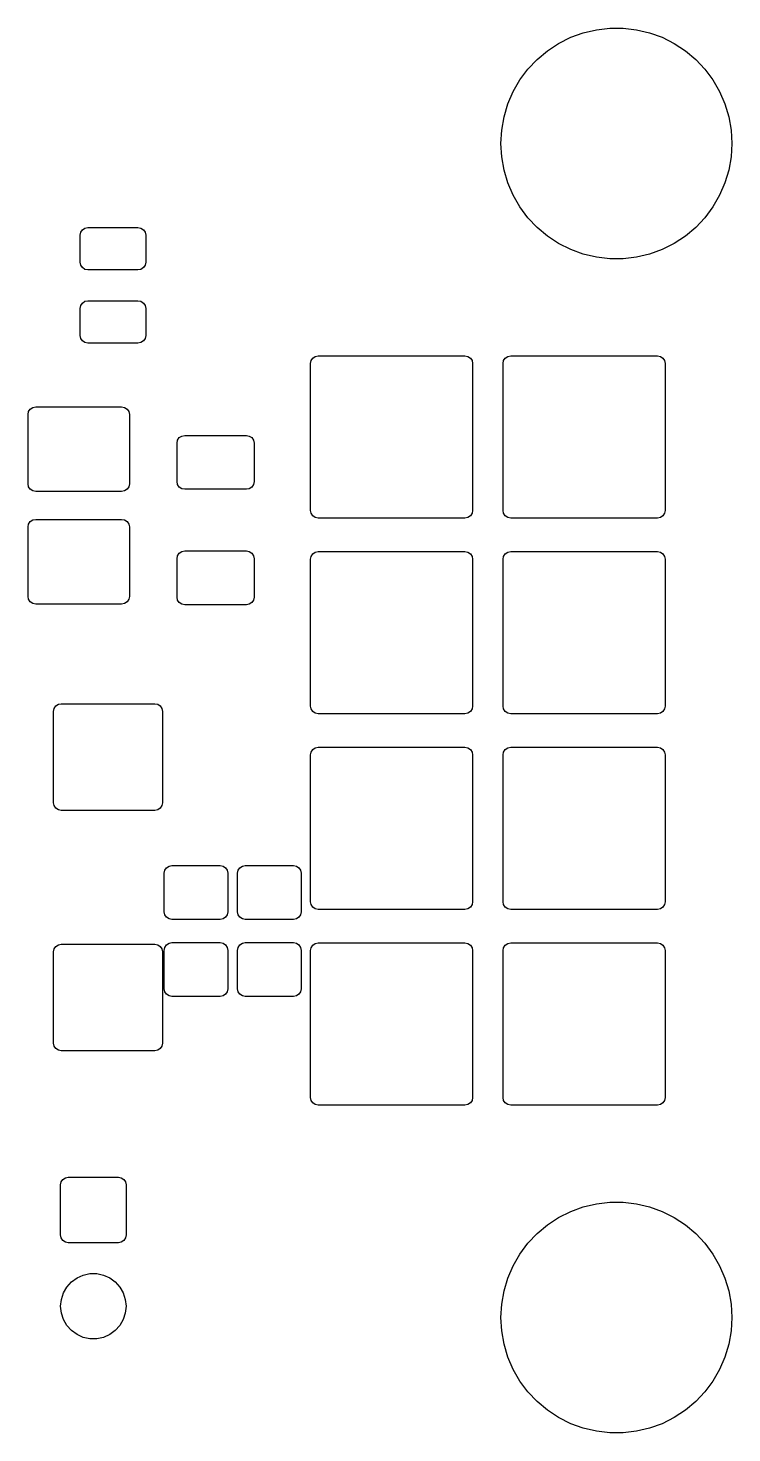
# Model space of a CAD drawing. Extents: x 4.67 to 6.12, y -4.12 to -2.68.
# Drawn here: x 5.398 to 6.118, y -4.118 to -2.682 of the extents above; entities that cross this region are included whole.
import ezdxf

# ---------------------------------------------------------------- set-up
doc = ezdxf.new("R2010")
doc.units = 0
doc.header["$MEASUREMENT"] = 0
doc.layers.add('BLACK', color=7, linetype='CONTINUOUS')

msp = doc.modelspace()

# ---------------------------------------------------------------- linework, layer by layer
at = {"layer": 'BLACK', "linetype": 'CONTINUOUS'}
for p, q in [((5.9661, -2.6869), (5.9795, -2.6837)), ((5.9795, -2.6837), (5.9931, -2.6821)), ((5.9931, -2.6821), (6.0069, -2.6821)), ((6.0069, -2.6821), (6.0205, -2.6837)), ((6.0205, -2.6837), (6.0339, -2.6869)), ((5.9295, -2.7053), (5.9409, -2.6977)), ((5.9409, -2.6977), (5.9532, -2.6915)), ((5.9532, -2.6915), (5.9661, -2.6869)), ((6.0339, -2.6869), (6.0468, -2.6915)), ((6.0468, -2.6915), (6.0591, -2.6977)), ((6.0591, -2.6977), (6.0705, -2.7053)), ((5.9189, -2.7141), (5.9295, -2.7053)), ((6.0705, -2.7053), (6.0811, -2.7141)), ((5.9013, -2.7351), (5.9095, -2.7241)), ((5.9095, -2.7241), (5.9189, -2.7141)), ((6.0811, -2.7141), (6.0905, -2.7241)), ((6.0905, -2.7241), (6.0987, -2.7351)), ((5.8945, -2.747), (5.9013, -2.7351)), ((6.0987, -2.7351), (6.1055, -2.747)), ((5.889, -2.7596), (5.8945, -2.747)), ((6.1055, -2.747), (6.111, -2.7596)), ((5.8851, -2.7728), (5.889, -2.7596)), ((6.111, -2.7596), (6.1149, -2.7728)), ((5.8827, -2.7863), (5.8851, -2.7728)), ((6.1149, -2.7728), (6.1173, -2.7863)), ((5.8819, -2.8), (5.8827, -2.7863)), ((6.1173, -2.7863), (6.1181, -2.8)), ((5.8827, -2.8137), (5.8819, -2.8)), ((5.8851, -2.8272), (5.8827, -2.8137)), ((6.1173, -2.8137), (6.1149, -2.8272)), ((6.1181, -2.8), (6.1173, -2.8137)), ((5.889, -2.8404), (5.8851, -2.8272)), ((6.1149, -2.8272), (6.111, -2.8404)), ((5.8945, -2.853), (5.889, -2.8404)), ((6.111, -2.8404), (6.1055, -2.853)), ((5.9013, -2.8649), (5.8945, -2.853)), ((6.1055, -2.853), (6.0987, -2.8649)), ((5.9095, -2.8759), (5.9013, -2.8649)), ((6.0987, -2.8649), (6.0905, -2.8759)), ((5.4564, -2.8865), (5.4594, -2.8859)), ((5.4594, -2.8859), (5.5106, -2.8859)), ((5.5106, -2.8859), (5.5136, -2.8865)), ((5.9189, -2.8859), (5.9095, -2.8759)), ((5.9295, -2.8947), (5.9189, -2.8859)), ((6.0811, -2.8859), (6.0705, -2.8947)), ((6.0905, -2.8759), (6.0811, -2.8859)), ((5.4515, -2.8938), (5.4521, -2.8908)), ((5.4515, -2.9214), (5.4515, -2.8938)), ((5.4521, -2.8908), (5.4538, -2.8883)), ((5.4538, -2.8883), (5.4564, -2.8865)), ((5.5136, -2.8865), (5.5162, -2.8883)), ((5.5162, -2.8883), (5.5179, -2.8908)), ((5.5179, -2.8908), (5.5185, -2.8938)), ((5.5185, -2.8938), (5.5185, -2.9214)), ((5.9409, -2.9023), (5.9295, -2.8947)), ((6.0705, -2.8947), (6.0591, -2.9023)), ((5.9532, -2.9085), (5.9409, -2.9023)), ((5.9661, -2.9131), (5.9532, -2.9085)), ((5.9795, -2.9163), (5.9661, -2.9131)), ((6.0339, -2.9131), (6.0205, -2.9163)), ((6.0468, -2.9085), (6.0339, -2.9131)), ((6.0591, -2.9023), (6.0468, -2.9085)), ((5.4521, -2.9244), (5.4515, -2.9214)), ((5.4538, -2.9269), (5.4521, -2.9244)), ((5.4564, -2.9287), (5.4538, -2.9269)), ((5.4594, -2.9293), (5.4564, -2.9287)), ((5.5136, -2.9287), (5.5106, -2.9293)), ((5.5162, -2.9269), (5.5136, -2.9287)), ((5.5179, -2.9244), (5.5162, -2.9269)), ((5.5185, -2.9214), (5.5179, -2.9244)), ((5.9931, -2.9179), (5.9795, -2.9163)), ((6.0069, -2.9179), (5.9931, -2.9179)), ((6.0205, -2.9163), (6.0069, -2.9179)), ((5.5106, -2.9293), (5.4594, -2.9293)), ((5.4515, -2.9686), (5.4521, -2.9656)), ((5.4515, -2.9962), (5.4515, -2.9686)), ((5.4521, -2.9656), (5.4538, -2.9631)), ((5.4538, -2.9631), (5.4564, -2.9613)), ((5.4564, -2.9613), (5.4594, -2.9607)), ((5.4594, -2.9607), (5.5106, -2.9607)), ((5.5106, -2.9607), (5.5136, -2.9613)), ((5.5136, -2.9613), (5.5162, -2.9631)), ((5.5162, -2.9631), (5.5179, -2.9656)), ((5.5179, -2.9656), (5.5185, -2.9686)), ((5.5185, -2.9686), (5.5185, -2.9962)), ((5.4521, -2.9992), (5.4515, -2.9962)), ((5.4538, -3.0017), (5.4521, -2.9992)), ((5.5179, -2.9992), (5.5162, -3.0017)), ((5.5185, -2.9962), (5.5179, -2.9992)), ((5.4564, -3.0035), (5.4538, -3.0017)), ((5.4594, -3.0041), (5.4564, -3.0035)), ((5.5106, -3.0041), (5.4594, -3.0041)), ((5.5136, -3.0035), (5.5106, -3.0041)), ((5.5162, -3.0017), (5.5136, -3.0035)), ((5.6871, -3.025), (5.6877, -3.022)), ((5.6871, -3.175), (5.6871, -3.025)), ((5.6877, -3.022), (5.6894, -3.0194)), ((5.6894, -3.0194), (5.692, -3.0177)), ((5.692, -3.0177), (5.695, -3.0171)), ((5.695, -3.0171), (5.845, -3.0171)), ((5.845, -3.0171), (5.848, -3.0177)), ((5.848, -3.0177), (5.8506, -3.0194)), ((5.8506, -3.0194), (5.8523, -3.022)), ((5.8523, -3.022), (5.8529, -3.025)), ((5.8529, -3.025), (5.8529, -3.175)), ((5.884, -3.025), (5.8846, -3.022)), ((5.884, -3.175), (5.884, -3.025)), ((5.8846, -3.022), (5.8863, -3.0194)), ((5.8863, -3.0194), (5.8888, -3.0177)), ((5.8888, -3.0177), (5.8919, -3.0171)), ((5.8919, -3.0171), (6.0419, -3.0171)), ((6.0419, -3.0171), (6.0449, -3.0177)), ((6.0449, -3.0177), (6.0474, -3.0194)), ((6.0474, -3.0194), (6.0491, -3.022)), ((6.0491, -3.022), (6.0497, -3.025)), ((6.0497, -3.025), (6.0497, -3.175)), ((5.3988, -3.0741), (5.4005, -3.0715)), ((5.4005, -3.0715), (5.4031, -3.0698)), ((5.4031, -3.0698), (5.4061, -3.0692)), ((5.4061, -3.0692), (5.4939, -3.0692)), ((5.4939, -3.0692), (5.4969, -3.0698)), ((5.4969, -3.0698), (5.4995, -3.0715)), ((5.4995, -3.0715), (5.5012, -3.0741)), ((5.3982, -3.0771), (5.3988, -3.0741)), ((5.3982, -3.148), (5.3982, -3.0771)), ((5.5012, -3.0741), (5.5018, -3.0771)), ((5.5018, -3.0771), (5.5018, -3.148)), ((5.5512, -3.1032), (5.5529, -3.1007)), ((5.5529, -3.1007), (5.5555, -3.099)), ((5.5555, -3.099), (5.5585, -3.0984)), ((5.5585, -3.0984), (5.6215, -3.0984)), ((5.6215, -3.0984), (5.6245, -3.099)), ((5.6245, -3.099), (5.6271, -3.1007)), ((5.6271, -3.1007), (5.6288, -3.1032)), ((5.5506, -3.1063), (5.5512, -3.1032)), ((5.5506, -3.1456), (5.5506, -3.1063)), ((5.6288, -3.1032), (5.6294, -3.1063)), ((5.6294, -3.1063), (5.6294, -3.1456)), ((5.3988, -3.151), (5.3982, -3.148)), ((5.4005, -3.1535), (5.3988, -3.151)), ((5.4031, -3.1552), (5.4005, -3.1535)), ((5.4061, -3.1558), (5.4031, -3.1552)), ((5.4939, -3.1558), (5.4061, -3.1558)), ((5.4969, -3.1552), (5.4939, -3.1558)), ((5.4995, -3.1535), (5.4969, -3.1552)), ((5.5012, -3.151), (5.4995, -3.1535)), ((5.5018, -3.148), (5.5012, -3.151)), ((5.5512, -3.1486), (5.5506, -3.1456)), ((5.5529, -3.1512), (5.5512, -3.1486)), ((5.5555, -3.1529), (5.5529, -3.1512)), ((5.5585, -3.1535), (5.5555, -3.1529)), ((5.6215, -3.1535), (5.5585, -3.1535)), ((5.6245, -3.1529), (5.6215, -3.1535)), ((5.6271, -3.1512), (5.6245, -3.1529)), ((5.6288, -3.1486), (5.6271, -3.1512)), ((5.6294, -3.1456), (5.6288, -3.1486)), ((5.3988, -3.189), (5.4005, -3.1865)), ((5.4005, -3.1865), (5.4031, -3.1848)), ((5.4031, -3.1848), (5.4061, -3.1842)), ((5.4061, -3.1842), (5.4939, -3.1842)), ((5.4939, -3.1842), (5.4969, -3.1848)), ((5.4969, -3.1848), (5.4995, -3.1865)), ((5.4995, -3.1865), (5.5012, -3.189)), ((5.6877, -3.178), (5.6871, -3.175)), ((5.6894, -3.1806), (5.6877, -3.178)), ((5.692, -3.1823), (5.6894, -3.1806)), ((5.695, -3.1829), (5.692, -3.1823)), ((5.845, -3.1829), (5.695, -3.1829)), ((5.848, -3.1823), (5.845, -3.1829)), ((5.8506, -3.1806), (5.848, -3.1823)), ((5.8523, -3.178), (5.8506, -3.1806)), ((5.8529, -3.175), (5.8523, -3.178)), ((5.8846, -3.178), (5.884, -3.175)), ((5.8863, -3.1806), (5.8846, -3.178)), ((5.8888, -3.1823), (5.8863, -3.1806)), ((5.8919, -3.1829), (5.8888, -3.1823)), ((6.0419, -3.1829), (5.8919, -3.1829)), ((6.0449, -3.1823), (6.0419, -3.1829)), ((6.0474, -3.1806), (6.0449, -3.1823)), ((6.0491, -3.178), (6.0474, -3.1806)), ((6.0497, -3.175), (6.0491, -3.178)), ((5.3982, -3.192), (5.3988, -3.189)), ((5.3982, -3.2629), (5.3982, -3.192)), ((5.5012, -3.189), (5.5018, -3.192)), ((5.5018, -3.192), (5.5018, -3.2629)), ((5.5506, -3.2244), (5.5512, -3.2214)), ((5.5506, -3.2637), (5.5506, -3.2244)), ((5.5512, -3.2214), (5.5529, -3.2188)), ((5.5529, -3.2188), (5.5555, -3.2171)), ((5.5555, -3.2171), (5.5585, -3.2165)), ((5.5585, -3.2165), (5.6215, -3.2165)), ((5.6215, -3.2165), (5.6245, -3.2171)), ((5.6245, -3.2171), (5.6271, -3.2188)), ((5.6271, -3.2188), (5.6288, -3.2214)), ((5.6288, -3.2214), (5.6294, -3.2244)), ((5.6294, -3.2244), (5.6294, -3.2637)), ((5.6871, -3.225), (5.6877, -3.222)), ((5.6871, -3.375), (5.6871, -3.225)), ((5.6877, -3.222), (5.6894, -3.2194)), ((5.6894, -3.2194), (5.692, -3.2177)), ((5.692, -3.2177), (5.695, -3.2171)), ((5.695, -3.2171), (5.845, -3.2171)), ((5.845, -3.2171), (5.848, -3.2177)), ((5.848, -3.2177), (5.8506, -3.2194)), ((5.8506, -3.2194), (5.8523, -3.222)), ((5.8523, -3.222), (5.8529, -3.225)), ((5.8529, -3.225), (5.8529, -3.375)), ((5.884, -3.225), (5.8846, -3.222)), ((5.884, -3.375), (5.884, -3.225)), ((5.8846, -3.222), (5.8863, -3.2194)), ((5.8863, -3.2194), (5.8888, -3.2177)), ((5.8888, -3.2177), (5.8919, -3.2171)), ((5.8919, -3.2171), (6.0419, -3.2171)), ((6.0419, -3.2171), (6.0449, -3.2177)), ((6.0449, -3.2177), (6.0474, -3.2194)), ((6.0474, -3.2194), (6.0491, -3.222)), ((6.0491, -3.222), (6.0497, -3.225)), ((6.0497, -3.225), (6.0497, -3.375)), ((5.3988, -3.2659), (5.3982, -3.2629)), ((5.4005, -3.2685), (5.3988, -3.2659)), ((5.4031, -3.2702), (5.4005, -3.2685)), ((5.4061, -3.2708), (5.4031, -3.2702)), ((5.4939, -3.2708), (5.4061, -3.2708)), ((5.4969, -3.2702), (5.4939, -3.2708)), ((5.4995, -3.2685), (5.4969, -3.2702)), ((5.5012, -3.2659), (5.4995, -3.2685)), ((5.5018, -3.2629), (5.5012, -3.2659)), ((5.5512, -3.2668), (5.5506, -3.2637)), ((5.5529, -3.2693), (5.5512, -3.2668)), ((5.5555, -3.271), (5.5529, -3.2693)), ((5.5585, -3.2716), (5.5555, -3.271)), ((5.6215, -3.2716), (5.5585, -3.2716)), ((5.6245, -3.271), (5.6215, -3.2716)), ((5.6271, -3.2693), (5.6245, -3.271)), ((5.6288, -3.2668), (5.6271, -3.2693)), ((5.6294, -3.2637), (5.6288, -3.2668)), ((5.4266, -3.3749), (5.4292, -3.3732)), ((5.4292, -3.3732), (5.4322, -3.3726)), ((5.4322, -3.3726), (5.5278, -3.3726)), ((5.5278, -3.3726), (5.5308, -3.3732)), ((5.5308, -3.3732), (5.5334, -3.3749)), ((5.4243, -3.3805), (5.4249, -3.3775)), ((5.4243, -3.4738), (5.4243, -3.3805)), ((5.4249, -3.3775), (5.4266, -3.3749)), ((5.5334, -3.3749), (5.5351, -3.3775)), ((5.5351, -3.3775), (5.5357, -3.3805)), ((5.5357, -3.3805), (5.5357, -3.4738)), ((5.6877, -3.378), (5.6871, -3.375)), ((5.6894, -3.3806), (5.6877, -3.378)), ((5.692, -3.3823), (5.6894, -3.3806)), ((5.695, -3.3829), (5.692, -3.3823)), ((5.845, -3.3829), (5.695, -3.3829)), ((5.848, -3.3823), (5.845, -3.3829)), ((5.8506, -3.3806), (5.848, -3.3823)), ((5.8523, -3.378), (5.8506, -3.3806)), ((5.8529, -3.375), (5.8523, -3.378)), ((5.8846, -3.378), (5.884, -3.375)), ((5.8863, -3.3806), (5.8846, -3.378)), ((5.8888, -3.3823), (5.8863, -3.3806)), ((5.8919, -3.3829), (5.8888, -3.3823)), ((6.0419, -3.3829), (5.8919, -3.3829)), ((6.0449, -3.3823), (6.0419, -3.3829)), ((6.0474, -3.3806), (6.0449, -3.3823)), ((6.0491, -3.378), (6.0474, -3.3806)), ((6.0497, -3.375), (6.0491, -3.378)), ((5.692, -3.4177), (5.695, -3.4171)), ((5.695, -3.4171), (5.845, -3.4171)), ((5.845, -3.4171), (5.848, -3.4177)), ((5.8888, -3.4177), (5.8919, -3.4171)), ((5.8919, -3.4171), (6.0419, -3.4171)), ((6.0419, -3.4171), (6.0449, -3.4177)), ((5.6871, -3.425), (5.6877, -3.422)), ((5.6871, -3.575), (5.6871, -3.425)), ((5.6877, -3.422), (5.6894, -3.4194)), ((5.6894, -3.4194), (5.692, -3.4177)), ((5.848, -3.4177), (5.8506, -3.4194)), ((5.8506, -3.4194), (5.8523, -3.422)), ((5.8523, -3.422), (5.8529, -3.425)), ((5.8529, -3.425), (5.8529, -3.575)), ((5.884, -3.425), (5.8846, -3.422)), ((5.884, -3.575), (5.884, -3.425)), ((5.8846, -3.422), (5.8863, -3.4194)), ((5.8863, -3.4194), (5.8888, -3.4177)), ((6.0449, -3.4177), (6.0474, -3.4194)), ((6.0474, -3.4194), (6.0491, -3.422)), ((6.0491, -3.422), (6.0497, -3.425)), ((6.0497, -3.425), (6.0497, -3.575)), ((5.4249, -3.4768), (5.4243, -3.4738)), ((5.5357, -3.4738), (5.5351, -3.4768)), ((5.4266, -3.4794), (5.4249, -3.4768)), ((5.4292, -3.4811), (5.4266, -3.4794)), ((5.4322, -3.4817), (5.4292, -3.4811)), ((5.5278, -3.4817), (5.4322, -3.4817)), ((5.5308, -3.4811), (5.5278, -3.4817)), ((5.5334, -3.4794), (5.5308, -3.4811)), ((5.5351, -3.4768), (5.5334, -3.4794)), ((5.5375, -3.5459), (5.5381, -3.5429)), ((5.5375, -3.5853), (5.5375, -3.5459)), ((5.5381, -3.5429), (5.5398, -3.5404)), ((5.5398, -3.5404), (5.5424, -3.5387)), ((5.5424, -3.5387), (5.5454, -3.5381)), ((5.5454, -3.5381), (5.5946, -3.5381)), ((5.5946, -3.5381), (5.5976, -3.5387)), ((5.5976, -3.5387), (5.6002, -3.5404)), ((5.6002, -3.5404), (5.6019, -3.5429)), ((5.6019, -3.5429), (5.6025, -3.5459)), ((5.6025, -3.5459), (5.6025, -3.5853)), ((5.6125, -3.5459), (5.6131, -3.5429)), ((5.6125, -3.5853), (5.6125, -3.5459)), ((5.6131, -3.5429), (5.6148, -3.5404)), ((5.6148, -3.5404), (5.6174, -3.5387)), ((5.6174, -3.5387), (5.6204, -3.5381)), ((5.6204, -3.5381), (5.6696, -3.5381)), ((5.6696, -3.5381), (5.6726, -3.5387)), ((5.6726, -3.5387), (5.6752, -3.5404)), ((5.6752, -3.5404), (5.6769, -3.5429)), ((5.6769, -3.5429), (5.6775, -3.5459)), ((5.6775, -3.5459), (5.6775, -3.5853)), ((5.6877, -3.578), (5.6871, -3.575)), ((5.8529, -3.575), (5.8523, -3.578)), ((5.8846, -3.578), (5.884, -3.575)), ((6.0497, -3.575), (6.0491, -3.578)), ((5.5381, -3.5883), (5.5375, -3.5853)), ((5.5398, -3.5909), (5.5381, -3.5883)), ((5.6019, -3.5883), (5.6002, -3.5909)), ((5.6025, -3.5853), (5.6019, -3.5883)), ((5.6131, -3.5883), (5.6125, -3.5853)), ((5.6148, -3.5909), (5.6131, -3.5883)), ((5.6769, -3.5883), (5.6752, -3.5909)), ((5.6775, -3.5853), (5.6769, -3.5883)), ((5.6894, -3.5806), (5.6877, -3.578)), ((5.692, -3.5823), (5.6894, -3.5806)), ((5.695, -3.5829), (5.692, -3.5823)), ((5.845, -3.5829), (5.695, -3.5829)), ((5.848, -3.5823), (5.845, -3.5829)), ((5.8506, -3.5806), (5.848, -3.5823)), ((5.8523, -3.578), (5.8506, -3.5806)), ((5.8863, -3.5806), (5.8846, -3.578)), ((5.8888, -3.5823), (5.8863, -3.5806)), ((5.8919, -3.5829), (5.8888, -3.5823)), ((6.0419, -3.5829), (5.8919, -3.5829)), ((6.0449, -3.5823), (6.0419, -3.5829)), ((6.0474, -3.5806), (6.0449, -3.5823)), ((6.0491, -3.578), (6.0474, -3.5806)), ((5.5424, -3.5926), (5.5398, -3.5909)), ((5.5454, -3.5932), (5.5424, -3.5926)), ((5.5946, -3.5932), (5.5454, -3.5932)), ((5.5976, -3.5926), (5.5946, -3.5932)), ((5.6002, -3.5909), (5.5976, -3.5926)), ((5.6174, -3.5926), (5.6148, -3.5909)), ((5.6204, -3.5932), (5.6174, -3.5926)), ((5.6696, -3.5932), (5.6204, -3.5932)), ((5.6726, -3.5926), (5.6696, -3.5932)), ((5.6752, -3.5909), (5.6726, -3.5926)), ((5.5398, -3.6191), (5.5424, -3.6174)), ((5.5424, -3.6174), (5.5454, -3.6168)), ((5.5454, -3.6168), (5.5946, -3.6168)), ((5.5946, -3.6168), (5.5976, -3.6174)), ((5.5976, -3.6174), (5.6002, -3.6191)), ((5.6148, -3.6191), (5.6174, -3.6174)), ((5.6174, -3.6174), (5.6204, -3.6168)), ((5.6204, -3.6168), (5.6696, -3.6168)), ((5.6696, -3.6168), (5.6726, -3.6174)), ((5.6726, -3.6174), (5.6752, -3.6191)), ((5.6894, -3.6194), (5.692, -3.6177)), ((5.692, -3.6177), (5.695, -3.6171)), ((5.695, -3.6171), (5.845, -3.6171)), ((5.845, -3.6171), (5.848, -3.6177)), ((5.848, -3.6177), (5.8506, -3.6194)), ((5.8863, -3.6194), (5.8888, -3.6177)), ((5.8888, -3.6177), (5.8919, -3.6171)), ((5.8919, -3.6171), (6.0419, -3.6171)), ((6.0419, -3.6171), (6.0449, -3.6177)), ((6.0449, -3.6177), (6.0474, -3.6194)), ((5.4243, -3.6262), (5.4249, -3.6232)), ((5.4243, -3.7195), (5.4243, -3.6262)), ((5.4249, -3.6232), (5.4266, -3.6206)), ((5.4266, -3.6206), (5.4292, -3.6189)), ((5.4292, -3.6189), (5.4322, -3.6183)), ((5.4322, -3.6183), (5.5278, -3.6183)), ((5.5278, -3.6183), (5.5308, -3.6189)), ((5.5308, -3.6189), (5.5334, -3.6206)), ((5.5334, -3.6206), (5.5351, -3.6232)), ((5.5351, -3.6232), (5.5357, -3.6262)), ((5.5357, -3.6262), (5.5357, -3.7195)), ((5.5375, -3.6247), (5.5381, -3.6217)), ((5.5375, -3.6641), (5.5375, -3.6247)), ((5.5381, -3.6217), (5.5398, -3.6191)), ((5.6002, -3.6191), (5.6019, -3.6217)), ((5.6019, -3.6217), (5.6025, -3.6247)), ((5.6025, -3.6247), (5.6025, -3.6641)), ((5.6125, -3.6247), (5.6131, -3.6217)), ((5.6125, -3.6641), (5.6125, -3.6247)), ((5.6131, -3.6217), (5.6148, -3.6191)), ((5.6752, -3.6191), (5.6769, -3.6217)), ((5.6769, -3.6217), (5.6775, -3.6247)), ((5.6775, -3.6247), (5.6775, -3.6641)), ((5.6871, -3.625), (5.6877, -3.622)), ((5.6871, -3.775), (5.6871, -3.625)), ((5.6877, -3.622), (5.6894, -3.6194)), ((5.8506, -3.6194), (5.8523, -3.622)), ((5.8523, -3.622), (5.8529, -3.625)), ((5.8529, -3.625), (5.8529, -3.775)), ((5.884, -3.625), (5.8846, -3.622)), ((5.884, -3.775), (5.884, -3.625)), ((5.8846, -3.622), (5.8863, -3.6194)), ((6.0474, -3.6194), (6.0491, -3.622)), ((6.0491, -3.622), (6.0497, -3.625)), ((6.0497, -3.625), (6.0497, -3.775)), ((5.5381, -3.6671), (5.5375, -3.6641)), ((5.5398, -3.6696), (5.5381, -3.6671)), ((5.5424, -3.6713), (5.5398, -3.6696)), ((5.5454, -3.6719), (5.5424, -3.6713)), ((5.5946, -3.6719), (5.5454, -3.6719)), ((5.5976, -3.6713), (5.5946, -3.6719)), ((5.6002, -3.6696), (5.5976, -3.6713)), ((5.6019, -3.6671), (5.6002, -3.6696)), ((5.6025, -3.6641), (5.6019, -3.6671)), ((5.6131, -3.6671), (5.6125, -3.6641)), ((5.6148, -3.6696), (5.6131, -3.6671)), ((5.6174, -3.6713), (5.6148, -3.6696)), ((5.6204, -3.6719), (5.6174, -3.6713)), ((5.6696, -3.6719), (5.6204, -3.6719)), ((5.6726, -3.6713), (5.6696, -3.6719)), ((5.6752, -3.6696), (5.6726, -3.6713)), ((5.6769, -3.6671), (5.6752, -3.6696)), ((5.6775, -3.6641), (5.6769, -3.6671)), ((5.4249, -3.7225), (5.4243, -3.7195)), ((5.4266, -3.7251), (5.4249, -3.7225)), ((5.4292, -3.7268), (5.4266, -3.7251)), ((5.4322, -3.7274), (5.4292, -3.7268)), ((5.5278, -3.7274), (5.4322, -3.7274)), ((5.5308, -3.7268), (5.5278, -3.7274)), ((5.5334, -3.7251), (5.5308, -3.7268)), ((5.5351, -3.7225), (5.5334, -3.7251)), ((5.5357, -3.7195), (5.5351, -3.7225)), ((5.6877, -3.778), (5.6871, -3.775)), ((5.8529, -3.775), (5.8523, -3.778)), ((5.8846, -3.778), (5.884, -3.775)), ((6.0497, -3.775), (6.0491, -3.778)), ((5.6894, -3.7806), (5.6877, -3.778)), ((5.692, -3.7823), (5.6894, -3.7806)), ((5.695, -3.7829), (5.692, -3.7823)), ((5.845, -3.7829), (5.695, -3.7829)), ((5.848, -3.7823), (5.845, -3.7829)), ((5.8506, -3.7806), (5.848, -3.7823)), ((5.8523, -3.778), (5.8506, -3.7806)), ((5.8863, -3.7806), (5.8846, -3.778)), ((5.8888, -3.7823), (5.8863, -3.7806)), ((5.8919, -3.7829), (5.8888, -3.7823)), ((6.0419, -3.7829), (5.8919, -3.7829)), ((6.0449, -3.7823), (6.0419, -3.7829)), ((6.0474, -3.7806), (6.0449, -3.7823)), ((6.0491, -3.778), (6.0474, -3.7806)), ((5.4315, -3.8644), (5.4321, -3.8614)), ((5.4321, -3.8614), (5.4338, -3.8588)), ((5.4338, -3.8588), (5.4364, -3.8571)), ((5.4364, -3.8571), (5.4394, -3.8565)), ((5.4394, -3.8565), (5.4906, -3.8565)), ((5.4906, -3.8565), (5.4936, -3.8571)), ((5.4936, -3.8571), (5.4962, -3.8588)), ((5.4962, -3.8588), (5.4979, -3.8614)), ((5.4979, -3.8614), (5.4985, -3.8644)), ((5.4315, -3.9156), (5.4315, -3.8644)), ((5.4985, -3.8644), (5.4985, -3.9156)), ((5.9532, -3.8915), (5.9661, -3.8869)), ((5.9661, -3.8869), (5.9795, -3.8837)), ((5.9795, -3.8837), (5.9931, -3.8821)), ((5.9931, -3.8821), (6.0069, -3.8821)), ((6.0069, -3.8821), (6.0205, -3.8837)), ((6.0205, -3.8837), (6.0339, -3.8869)), ((6.0339, -3.8869), (6.0468, -3.8915)), ((5.9189, -3.9141), (5.9295, -3.9053)), ((5.9295, -3.9053), (5.9409, -3.8977)), ((5.9409, -3.8977), (5.9532, -3.8915)), ((6.0468, -3.8915), (6.0591, -3.8977)), ((6.0591, -3.8977), (6.0705, -3.9053)), ((6.0705, -3.9053), (6.0811, -3.9141)), ((5.4321, -3.9186), (5.4315, -3.9156)), ((5.4338, -3.9212), (5.4321, -3.9186)), ((5.4979, -3.9186), (5.4962, -3.9212)), ((5.4985, -3.9156), (5.4979, -3.9186)), ((5.9095, -3.9241), (5.9189, -3.9141)), ((6.0811, -3.9141), (6.0905, -3.9241)), ((5.4364, -3.9229), (5.4338, -3.9212)), ((5.4394, -3.9235), (5.4364, -3.9229)), ((5.4906, -3.9235), (5.4394, -3.9235)), ((5.4936, -3.9229), (5.4906, -3.9235)), ((5.4962, -3.9212), (5.4936, -3.9229)), ((5.9013, -3.9351), (5.9095, -3.9241)), ((6.0905, -3.9241), (6.0987, -3.9351)), ((5.889, -3.9596), (5.8945, -3.947)), ((5.8945, -3.947), (5.9013, -3.9351)), ((6.0987, -3.9351), (6.1055, -3.947)), ((6.1055, -3.947), (6.111, -3.9596)), ((5.4426, -3.9636), (5.4483, -3.9594)), ((5.4483, -3.9594), (5.4547, -3.9566)), ((5.4547, -3.9566), (5.4615, -3.9551)), ((5.4615, -3.9551), (5.4685, -3.9551)), ((5.4685, -3.9551), (5.4753, -3.9566)), ((5.4753, -3.9566), (5.4817, -3.9594)), ((5.4817, -3.9594), (5.4874, -3.9636)), ((5.8851, -3.9728), (5.889, -3.9596)), ((6.111, -3.9596), (6.1149, -3.9728)), ((5.4323, -3.9815), (5.4344, -3.9748)), ((5.4344, -3.9748), (5.4379, -3.9688)), ((5.4379, -3.9688), (5.4426, -3.9636)), ((5.4874, -3.9636), (5.4921, -3.9688)), ((5.4921, -3.9688), (5.4956, -3.9748)), ((5.4956, -3.9748), (5.4977, -3.9815)), ((5.8827, -3.9863), (5.8851, -3.9728)), ((6.1149, -3.9728), (6.1173, -3.9863)), ((5.4315, -3.9884), (5.4323, -3.9815)), ((5.4323, -3.9954), (5.4315, -3.9884)), ((5.4977, -3.9815), (5.4985, -3.9884)), ((5.4985, -3.9884), (5.4977, -3.9954)), ((5.8819, -4), (5.8827, -3.9863)), ((6.1173, -3.9863), (6.1181, -4)), ((5.4344, -4.002), (5.4323, -3.9954)), ((5.4379, -4.0081), (5.4344, -4.002)), ((5.4956, -4.002), (5.4921, -4.0081)), ((5.4977, -3.9954), (5.4956, -4.002)), ((5.8827, -4.0137), (5.8819, -4)), ((6.1181, -4), (6.1173, -4.0137)), ((5.4426, -4.0133), (5.4379, -4.0081)), ((5.4483, -4.0174), (5.4426, -4.0133)), ((5.4547, -4.0203), (5.4483, -4.0174)), ((5.4615, -4.0217), (5.4547, -4.0203)), ((5.4753, -4.0203), (5.4685, -4.0217)), ((5.4817, -4.0174), (5.4753, -4.0203)), ((5.4874, -4.0133), (5.4817, -4.0174)), ((5.4921, -4.0081), (5.4874, -4.0133)), ((5.8851, -4.0272), (5.8827, -4.0137)), ((6.1173, -4.0137), (6.1149, -4.0272)), ((5.4685, -4.0217), (5.4615, -4.0217)), ((5.889, -4.0404), (5.8851, -4.0272)), ((6.1149, -4.0272), (6.111, -4.0404)), ((5.8945, -4.053), (5.889, -4.0404)), ((6.111, -4.0404), (6.1055, -4.053)), ((5.9013, -4.0649), (5.8945, -4.053)), ((6.1055, -4.053), (6.0987, -4.0649)), ((5.9095, -4.0759), (5.9013, -4.0649)), ((5.9189, -4.0859), (5.9095, -4.0759)), ((6.0905, -4.0759), (6.0811, -4.0859)), ((6.0987, -4.0649), (6.0905, -4.0759)), ((5.9295, -4.0947), (5.9189, -4.0859)), ((6.0811, -4.0859), (6.0705, -4.0947)), ((5.9409, -4.1023), (5.9295, -4.0947)), ((5.9532, -4.1085), (5.9409, -4.1023)), ((6.0591, -4.1023), (6.0468, -4.1085)), ((6.0705, -4.0947), (6.0591, -4.1023)), ((5.9661, -4.1131), (5.9532, -4.1085)), ((5.9795, -4.1163), (5.9661, -4.1131)), ((5.9931, -4.1179), (5.9795, -4.1163)), ((6.0069, -4.1179), (5.9931, -4.1179)), ((6.0205, -4.1163), (6.0069, -4.1179)), ((6.0339, -4.1131), (6.0205, -4.1163)), ((6.0468, -4.1085), (6.0339, -4.1131))]:
    msp.add_line(p, q, dxfattribs=at)

doc.saveas('drawing.dxf')
